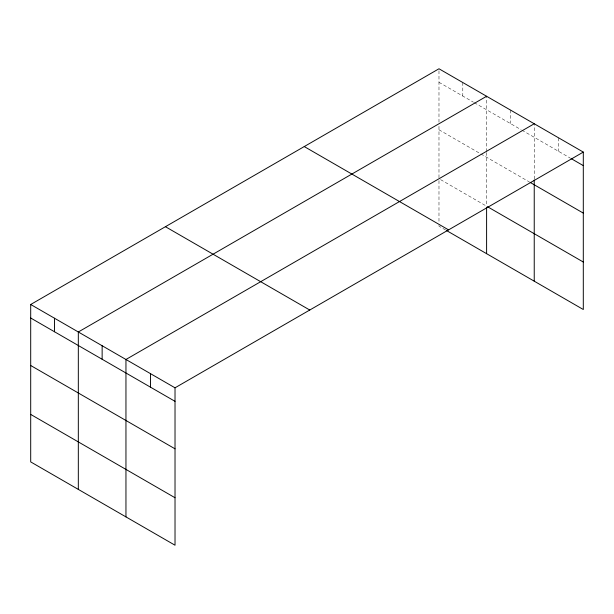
<?xml version="1.0" encoding="UTF-8"?>
<svg xmlns="http://www.w3.org/2000/svg" width="614" height="614" viewBox="0 0 614 614"><rect width="100%" height="100%" fill="white"/><g stroke="black" fill="none" stroke-linecap="round" stroke-linejoin="round"><path stroke-width="0.46" stroke-dasharray="3.07 2.3" d="M438.979 177.745L438.979 125.977M438.979 122.178L438.979 68.776M486.603 152.525L486.603 205.237M486.603 151.574L486.603 96.268M534.234 179.073L534.234 123.767M438.979 82.291L473.463 102.208M474.284 102.676L521.094 129.7M521.915 130.176L570.214 158.059M438.979 129.777L480.033 153.485M480.854 153.953L529.306 181.928M440.622 179.649L486.603 206.197M445.549 229.981L438.979 226.182L438.979 223.335M558.763 137.935L558.763 151.451M510.418 110.021L510.418 123.537M462.795 82.522L462.795 96.045M438.979 180.6L438.979 222.391"/><path stroke-width="0.92" d="M583.3 152.095L438.979 68.776L30.7 304.49L30.7 461.905L175.021 545.224L175.021 387.818L583.3 152.095L583.3 309.51L446.37 230.45M534.234 180.025L534.234 281.181M486.603 96.268L78.323 331.99L78.323 489.404M534.234 123.767L125.954 359.482L125.954 516.896M571.035 158.535L583.3 165.619M530.128 182.404L583.3 213.104M487.424 206.672L583.3 262.024M304.245 146.562L448.565 229.882M165.435 226.704L309.755 310.024M30.7 304.49L175.021 387.818M30.7 318.014L175.021 401.333M30.7 365.499L175.021 448.819M30.7 414.419L175.021 497.739M486.603 207.148L486.603 253.682M150.484 373.65L150.484 387.165M102.139 345.736L102.139 359.259M54.516 318.236L54.516 331.76"/></g></svg>
